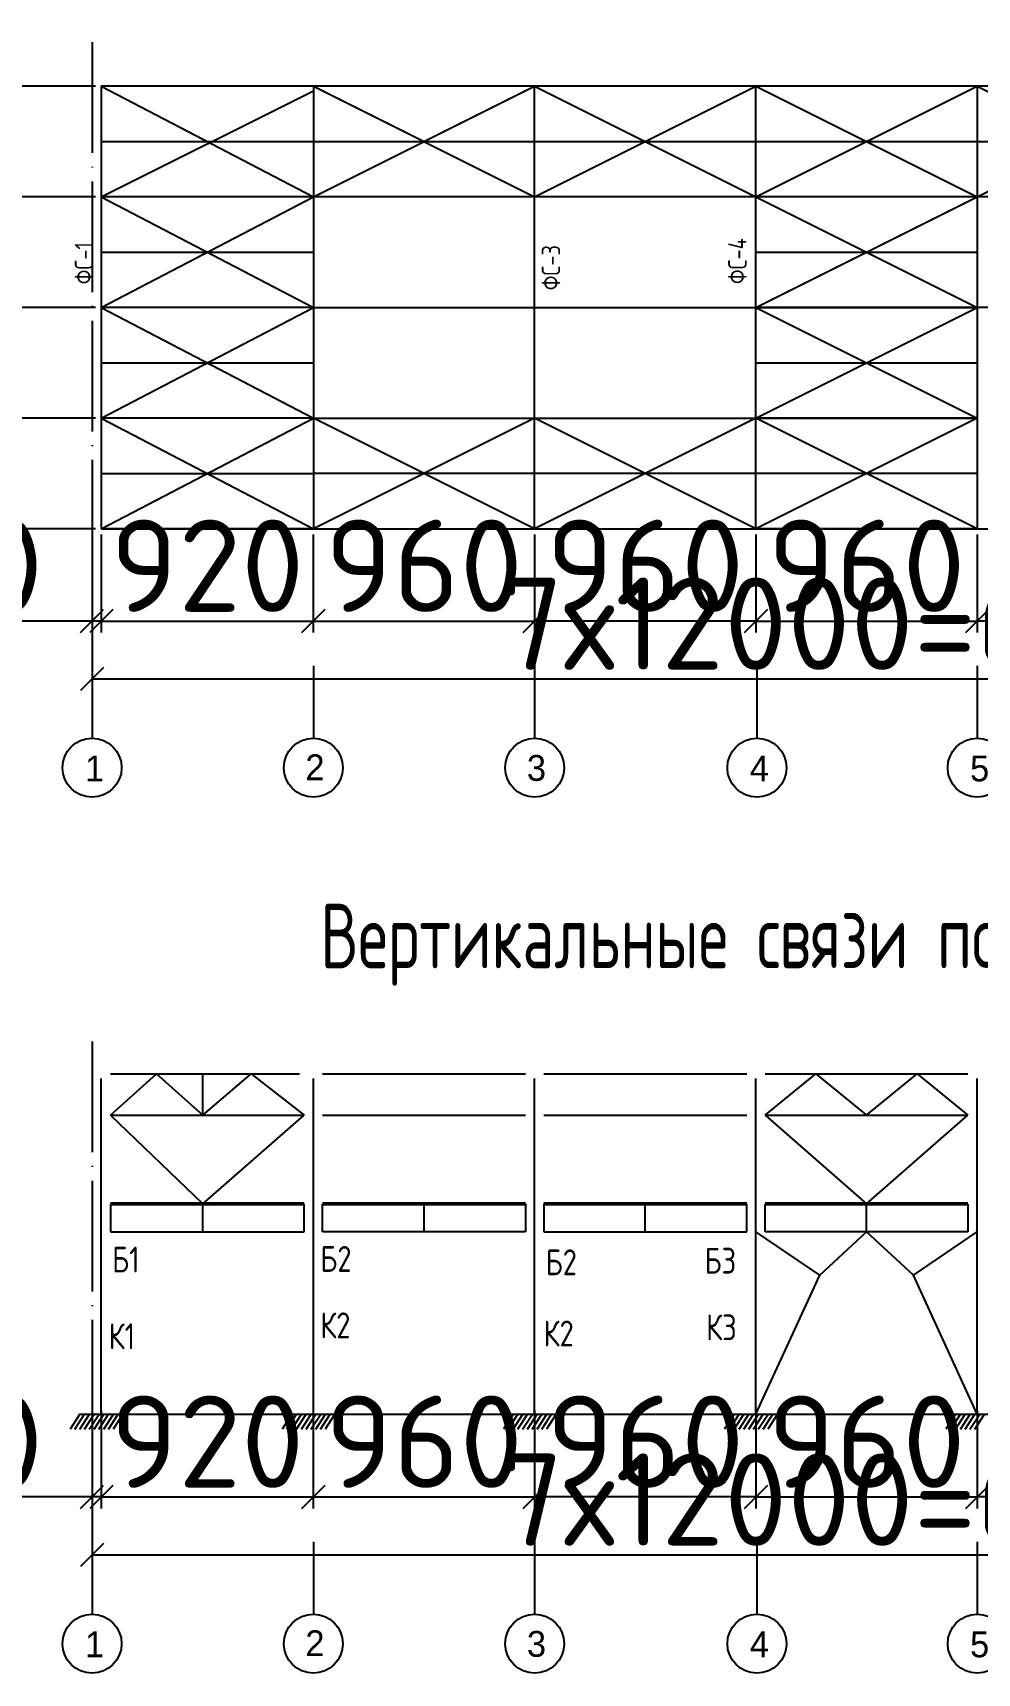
# Model space of a CAD drawing. Header units: millimetres. Extents: x -258606 to -95372, y 16759 to 83244.
# Drawn here: x -124723.6 to -124621.1, y 41979.2 to 42157.1 of the extents above; entities that cross this region are included whole.
import ezdxf

# ---------------------------------------------------------------- set-up
doc = ezdxf.new("R2010")
doc.units = ezdxf.units.MM
doc.header["$LTSCALE"] = 0.5
doc.linetypes.add('ACAD_ISO04W100', pattern=[30, 24, -3, 0, -3])
for name, color, linetype in [('Осевые', 7, 'ACAD_ISO04W100'), ('оси', 7, 'ACAD_ISO04W100'), ('текст', 7, 'Continuous'), ('тонкие', 7, 'Continuous')]:
    doc.layers.add(name, color=color, linetype=linetype)
doc.layers.add('ТОЛСТЫЕ', color=1, linetype='Continuous', lineweight=50)
doc.styles.add('style1', font='', dxfattribs={"oblique": 15, "height": 3.5})
doc.styles.add('ГОСТ', font='isocpeur.ttf', dxfattribs={"height": 10})
doc.styles.add('прямой 7', font='isocpeur.ttf', dxfattribs={"width": 0.7, "height": 7})
doc.styles.get('style1').set_extended_font_data('GOST type A')
doc.dimstyles.new('РАЗМЕРЫ_500', dxfattribs={"dimtxt": 10, "dimasz": 2.5, "dimexe": 1.25, "dimexo": 0.625, "dimgap": 1, "dimtad": 3, "dimdec": 1, "dimlfac": 40, "dimrnd": 1, "dimdsep": 46, "dimtxsty": 'ГОСТ', "dimblk1": 'OBLIQUE', "dimblk2": 'OBLIQUE', "dimsah": 1, "dimcen": 2.5, "dimclrt": 7, "dimadec": 0, "dimazin": 0, "dimtfac": 1, "dimtdec": 1, "dimtmove": 0, "dimatfit": 3, "dimfxl": 1, "dimtolj": 1, "dimarcsym": 0})

# ---------------------------------------------------------------- blocks, each defined once
blk = doc.blocks.new('_Oblique')
at = {"color": 0, "linetype": 'ByBlock', "lineweight": -2}
blk.add_line((-0.5, -0.5), (0.5, 0.5), dxfattribs=at)
blk = doc.blocks.new('*D924')
at = {"color": 0, "lineweight": -2, "transparency": 16777216}
for p, q in [((-124717.75, 42256.23), (-124734.69, 42256.23)), ((-124733.44, 42256.23), (-124733.44, 42208.23)), ((-124717.75, 42208.23), (-124734.69, 42208.23)), ((-124733.44, 42208.23), (-124733.44, 42129.73))]:
    blk.add_line(p, q, dxfattribs=at)
at = {"layer": 'Defpoints', "color": 0, "transparency": 16777216}
for p in [(-124717.13, 42256.23), (-124733.44, 42208.23), (-124717.13, 42208.23)]:
    blk.add_point(p, dxfattribs=at)
at = {"color": 0, "lineweight": -2, "transparency": 16777216, "xscale": 2.5, "yscale": 2.5, "zscale": 2.5}
for p, rotation in [((-124733.44, 42256.23), 90), ((-124733.44, 42208.23), 270)]:
    blk.add_blockref('_Oblique', p, dxfattribs=dict(at, rotation=rotation))
at = {"color": 7, "transparency": 16777216, "insert": (-124739.44, 42167.73), "char_height": 10, "attachment_point": 5, "rotation": 90, "style": 'ГОСТ'}
blk.add_mtext('\\A1;6000х4=1920', dxfattribs=at)
blk = doc.blocks.new('*D925')
at = {"color": 0, "lineweight": -2, "transparency": 16777216}
for p, q in [((-124716.13, 42102.69), (-124716.13, 42092.07)), ((-124693.13, 42102.69), (-124693.13, 42092.07)), ((-124716.13, 42093.32), (-124693.13, 42093.32))]:
    blk.add_line(p, q, dxfattribs=at)
at = {"layer": 'Defpoints', "color": 0, "transparency": 16777216}
for p in [(-124716.13, 42103.32), (-124693.13, 42103.32), (-124693.13, 42093.32)]:
    blk.add_point(p, dxfattribs=at)
at = {"color": 0, "lineweight": -2, "transparency": 16777216, "xscale": 2.5, "yscale": 2.5, "zscale": 2.5, "rotation": 180}
blk.add_blockref('_Oblique', (-124716.13, 42093.32), dxfattribs=at)
at = {"color": 0, "lineweight": -2, "transparency": 16777216, "xscale": 2.5, "yscale": 2.5, "zscale": 2.5}
blk.add_blockref('_Oblique', (-124693.13, 42093.32), dxfattribs=at)
at = {"color": 7, "transparency": 16777216, "insert": (-124704.63, 42099.32), "char_height": 10, "attachment_point": 5, "style": 'ГОСТ'}
blk.add_mtext('\\A1;920', dxfattribs=at)
blk = doc.blocks.new('*D926')
at = {"color": 0, "lineweight": -2, "transparency": 16777216}
for p, q in [((-124717.13, 42102.69), (-124717.13, 42092.07)), ((-124716.13, 42102.69), (-124716.13, 42092.07)), ((-124717.13, 42093.32), (-124737.13, 42093.32)), ((-124716.13, 42093.32), (-124717.13, 42093.32)), ((-124716.13, 42093.32), (-124713.63, 42093.32))]:
    blk.add_line(p, q, dxfattribs=at)
at = {"layer": 'Defpoints', "color": 0, "transparency": 16777216}
for p in [(-124717.13, 42103.32), (-124716.13, 42103.32), (-124717.13, 42093.32)]:
    blk.add_point(p, dxfattribs=at)
at = {"color": 0, "lineweight": -2, "transparency": 16777216, "xscale": 2.5, "yscale": 2.5, "zscale": 2.5}
blk.add_blockref('_Oblique', (-124717.13, 42093.32), dxfattribs=at)
at = {"color": 0, "lineweight": -2, "transparency": 16777216, "xscale": 2.5, "yscale": 2.5, "zscale": 2.5, "rotation": 180}
blk.add_blockref('_Oblique', (-124716.13, 42093.32), dxfattribs=at)
at = {"color": 7, "transparency": 16777216, "insert": (-124729.63, 42099.32), "char_height": 10, "attachment_point": 5, "style": 'ГОСТ'}
blk.add_mtext('\\A1;40', dxfattribs=at)
blk = doc.blocks.new('*D927')
at = {"color": 0, "lineweight": -2, "transparency": 16777216}
for p, q in [((-124693.13, 42102.69), (-124693.13, 42092.07)), ((-124669.13, 42102.69), (-124669.13, 42092.07)), ((-124693.13, 42093.32), (-124669.13, 42093.32))]:
    blk.add_line(p, q, dxfattribs=at)
at = {"layer": 'Defpoints', "color": 0, "transparency": 16777216}
for p in [(-124693.13, 42103.32), (-124669.13, 42103.32), (-124669.13, 42093.32)]:
    blk.add_point(p, dxfattribs=at)
at = {"color": 0, "lineweight": -2, "transparency": 16777216, "xscale": 2.5, "yscale": 2.5, "zscale": 2.5, "rotation": 180}
blk.add_blockref('_Oblique', (-124693.13, 42093.32), dxfattribs=at)
at = {"color": 0, "lineweight": -2, "transparency": 16777216, "xscale": 2.5, "yscale": 2.5, "zscale": 2.5}
blk.add_blockref('_Oblique', (-124669.13, 42093.32), dxfattribs=at)
at = {"color": 7, "transparency": 16777216, "insert": (-124681.13, 42099.32), "char_height": 10, "attachment_point": 5, "style": 'ГОСТ'}
blk.add_mtext('\\A1;960', dxfattribs=at)
blk = doc.blocks.new('*D928')
at = {"color": 0, "lineweight": -2, "transparency": 16777216}
for p, q in [((-124669.13, 42102.69), (-124669.13, 42092.07)), ((-124645.13, 42102.69), (-124645.13, 42092.07)), ((-124645.13, 42093.32), (-124669.13, 42093.32))]:
    blk.add_line(p, q, dxfattribs=at)
at = {"layer": 'Defpoints', "color": 0, "transparency": 16777216}
for p in [(-124669.13, 42103.32), (-124645.13, 42103.32), (-124669.13, 42093.32)]:
    blk.add_point(p, dxfattribs=at)
at = {"color": 0, "lineweight": -2, "transparency": 16777216, "xscale": 2.5, "yscale": 2.5, "zscale": 2.5, "rotation": 180}
blk.add_blockref('_Oblique', (-124669.13, 42093.32), dxfattribs=at)
at = {"color": 0, "lineweight": -2, "transparency": 16777216, "xscale": 2.5, "yscale": 2.5, "zscale": 2.5}
blk.add_blockref('_Oblique', (-124645.13, 42093.32), dxfattribs=at)
at = {"color": 7, "transparency": 16777216, "insert": (-124657.13, 42099.32), "char_height": 10, "attachment_point": 5, "style": 'ГОСТ'}
blk.add_mtext('\\A1;960', dxfattribs=at)
blk = doc.blocks.new('*D929')
at = {"color": 0, "lineweight": -2, "transparency": 16777216}
for p, q in [((-124621.12, 42102.69), (-124621.12, 42092.07)), ((-124597.12, 42102.69), (-124597.12, 42092.07)), ((-124597.12, 42093.32), (-124621.12, 42093.32))]:
    blk.add_line(p, q, dxfattribs=at)
at = {"layer": 'Defpoints', "color": 0, "transparency": 16777216}
for p in [(-124621.12, 42103.32), (-124597.12, 42103.32), (-124621.12, 42093.32)]:
    blk.add_point(p, dxfattribs=at)
at = {"color": 0, "lineweight": -2, "transparency": 16777216, "xscale": 2.5, "yscale": 2.5, "zscale": 2.5, "rotation": 180}
blk.add_blockref('_Oblique', (-124621.12, 42093.32), dxfattribs=at)
at = {"color": 0, "lineweight": -2, "transparency": 16777216, "xscale": 2.5, "yscale": 2.5, "zscale": 2.5}
blk.add_blockref('_Oblique', (-124597.12, 42093.32), dxfattribs=at)
at = {"color": 7, "transparency": 16777216, "insert": (-124609.12, 42099.32), "char_height": 10, "attachment_point": 5, "style": 'ГОСТ'}
blk.add_mtext('\\A1;960', dxfattribs=at)
blk = doc.blocks.new('*D930')
at = {"color": 0, "lineweight": -2, "transparency": 16777216}
for p, q in [((-124645.13, 42102.69), (-124645.13, 42092.07)), ((-124621.12, 42102.69), (-124621.12, 42092.07)), ((-124645.13, 42093.32), (-124621.12, 42093.32))]:
    blk.add_line(p, q, dxfattribs=at)
at = {"layer": 'Defpoints', "color": 0, "transparency": 16777216}
for p in [(-124645.13, 42103.32), (-124621.12, 42103.32), (-124621.12, 42093.32)]:
    blk.add_point(p, dxfattribs=at)
at = {"color": 0, "lineweight": -2, "transparency": 16777216, "xscale": 2.5, "yscale": 2.5, "zscale": 2.5, "rotation": 180}
blk.add_blockref('_Oblique', (-124645.13, 42093.32), dxfattribs=at)
at = {"color": 0, "lineweight": -2, "transparency": 16777216, "xscale": 2.5, "yscale": 2.5, "zscale": 2.5}
blk.add_blockref('_Oblique', (-124621.12, 42093.32), dxfattribs=at)
at = {"color": 7, "transparency": 16777216, "insert": (-124633.12, 42099.32), "char_height": 10, "attachment_point": 5, "style": 'ГОСТ'}
blk.add_mtext('\\A1;960', dxfattribs=at)
blk = doc.blocks.new('*D934')
at = {"color": 0, "lineweight": -2, "transparency": 16777216}
for p, q in [((-124717.13, 42103.61), (-124717.13, 42085.79)), ((-124549.13, 42103.61), (-124549.13, 42085.79)), ((-124717.13, 42087.04), (-124549.13, 42087.04))]:
    blk.add_line(p, q, dxfattribs=at)
at = {"layer": 'Defpoints', "color": 0, "transparency": 16777216}
for p in [(-124717.13, 42104.23), (-124549.13, 42104.23), (-124549.13, 42087.04)]:
    blk.add_point(p, dxfattribs=at)
at = {"color": 0, "lineweight": -2, "transparency": 16777216, "xscale": 2.5, "yscale": 2.5, "zscale": 2.5, "rotation": 180}
blk.add_blockref('_Oblique', (-124717.13, 42087.04), dxfattribs=at)
at = {"color": 0, "lineweight": -2, "transparency": 16777216, "xscale": 2.5, "yscale": 2.5, "zscale": 2.5}
blk.add_blockref('_Oblique', (-124549.13, 42087.04), dxfattribs=at)
at = {"color": 7, "transparency": 16777216, "insert": (-124633.13, 42093.04), "char_height": 10, "attachment_point": 5, "style": 'ГОСТ'}
blk.add_mtext('\\A1;7х12000=6720', dxfattribs=at)
blk = doc.blocks.new('*D935')
at = {"color": 0, "lineweight": -2, "transparency": 16777216}
for p, q in [((-124716.75, 42151.32), (-124728.38, 42151.32)), ((-124727.13, 42151.32), (-124727.13, 42139.32)), ((-124716.75, 42139.32), (-124728.38, 42139.32))]:
    blk.add_line(p, q, dxfattribs=at)
at = {"layer": 'Defpoints', "color": 0, "transparency": 16777216}
for p in [(-124716.13, 42151.32), (-124727.13, 42139.32), (-124716.13, 42139.32)]:
    blk.add_point(p, dxfattribs=at)
at = {"color": 0, "lineweight": -2, "transparency": 16777216, "xscale": 2.5, "yscale": 2.5, "zscale": 2.5}
for p, rotation in [((-124727.13, 42151.32), 90), ((-124727.13, 42139.32), 270)]:
    blk.add_blockref('_Oblique', p, dxfattribs=dict(at, rotation=rotation))
at = {"color": 7, "transparency": 16777216, "insert": (-124733.13, 42145.32), "char_height": 10, "attachment_point": 5, "rotation": 90, "style": 'ГОСТ'}
blk.add_mtext('\\A1;480', dxfattribs=at)
blk = doc.blocks.new('*D936')
at = {"color": 0, "lineweight": -2, "transparency": 16777216}
for p, q in [((-124716.75, 42139.32), (-124728.38, 42139.32)), ((-124727.13, 42127.32), (-124727.13, 42139.32)), ((-124716.75, 42127.32), (-124728.38, 42127.32))]:
    blk.add_line(p, q, dxfattribs=at)
at = {"layer": 'Defpoints', "color": 0, "transparency": 16777216}
for p in [(-124727.13, 42139.32), (-124716.13, 42139.32), (-124716.13, 42127.32)]:
    blk.add_point(p, dxfattribs=at)
at = {"color": 0, "lineweight": -2, "transparency": 16777216, "xscale": 2.5, "yscale": 2.5, "zscale": 2.5}
for p, rotation in [((-124727.13, 42139.32), 90), ((-124727.13, 42127.32), 270)]:
    blk.add_blockref('_Oblique', p, dxfattribs=dict(at, rotation=rotation))
at = {"color": 7, "transparency": 16777216, "insert": (-124733.13, 42133.32), "char_height": 10, "attachment_point": 5, "rotation": 90, "style": 'ГОСТ'}
blk.add_mtext('\\A1;480', dxfattribs=at)
blk = doc.blocks.new('*D937')
at = {"color": 0, "lineweight": -2, "transparency": 16777216}
for p, q in [((-124716.75, 42115.32), (-124728.38, 42115.32)), ((-124727.13, 42103.32), (-124727.13, 42115.32)), ((-124716.75, 42103.32), (-124728.38, 42103.32))]:
    blk.add_line(p, q, dxfattribs=at)
at = {"layer": 'Defpoints', "color": 0, "transparency": 16777216}
for p in [(-124727.13, 42115.32), (-124716.13, 42115.32), (-124716.13, 42103.32)]:
    blk.add_point(p, dxfattribs=at)
at = {"color": 0, "lineweight": -2, "transparency": 16777216, "xscale": 2.5, "yscale": 2.5, "zscale": 2.5}
for p, rotation in [((-124727.13, 42115.32), 90), ((-124727.13, 42103.32), 270)]:
    blk.add_blockref('_Oblique', p, dxfattribs=dict(at, rotation=rotation))
at = {"color": 7, "transparency": 16777216, "insert": (-124733.13, 42109.32), "char_height": 10, "attachment_point": 5, "rotation": 90, "style": 'ГОСТ'}
blk.add_mtext('\\A1;480', dxfattribs=at)
blk = doc.blocks.new('*D938')
at = {"color": 0, "lineweight": -2, "transparency": 16777216}
for p, q in [((-124716.75, 42127.32), (-124728.38, 42127.32)), ((-124727.13, 42127.32), (-124727.13, 42115.32)), ((-124716.75, 42115.32), (-124728.38, 42115.32))]:
    blk.add_line(p, q, dxfattribs=at)
at = {"layer": 'Defpoints', "color": 0, "transparency": 16777216}
for p in [(-124716.13, 42127.32), (-124727.13, 42115.32), (-124716.13, 42115.32)]:
    blk.add_point(p, dxfattribs=at)
at = {"color": 0, "lineweight": -2, "transparency": 16777216, "xscale": 2.5, "yscale": 2.5, "zscale": 2.5}
for p, rotation in [((-124727.13, 42127.32), 90), ((-124727.13, 42115.32), 270)]:
    blk.add_blockref('_Oblique', p, dxfattribs=dict(at, rotation=rotation))
at = {"color": 7, "transparency": 16777216, "insert": (-124733.13, 42121.32), "char_height": 10, "attachment_point": 5, "rotation": 90, "style": 'ГОСТ'}
blk.add_mtext('\\A1;480', dxfattribs=at)
blk = doc.blocks.new('*D939')
at = {"color": 0, "lineweight": -2, "transparency": 16777216}
for p, q in [((-124717.75, 42151.32), (-124734.69, 42151.32)), ((-124733.44, 42151.32), (-124733.44, 42103.32)), ((-124717.75, 42103.32), (-124734.69, 42103.32)), ((-124733.44, 42103.32), (-124733.44, 42024.82))]:
    blk.add_line(p, q, dxfattribs=at)
at = {"layer": 'Defpoints', "color": 0, "transparency": 16777216}
for p in [(-124717.13, 42151.32), (-124733.44, 42103.32), (-124717.13, 42103.32)]:
    blk.add_point(p, dxfattribs=at)
at = {"color": 0, "lineweight": -2, "transparency": 16777216, "xscale": 2.5, "yscale": 2.5, "zscale": 2.5}
for p, rotation in [((-124733.44, 42151.32), 90), ((-124733.44, 42103.32), 270)]:
    blk.add_blockref('_Oblique', p, dxfattribs=dict(at, rotation=rotation))
at = {"color": 7, "transparency": 16777216, "insert": (-124739.44, 42062.82), "char_height": 10, "attachment_point": 5, "rotation": 90, "style": 'ГОСТ'}
blk.add_mtext('\\A1;6000х4=1920', dxfattribs=at)
blk = doc.blocks.new('*D940')
at = {"color": 0, "lineweight": -2, "transparency": 16777216}
for p, q in [((-124716.13, 42007.7), (-124716.13, 41997.08)), ((-124693.13, 42007.7), (-124693.13, 41997.08)), ((-124716.13, 41998.33), (-124693.13, 41998.33))]:
    blk.add_line(p, q, dxfattribs=at)
at = {"layer": 'Defpoints', "color": 0, "transparency": 16777216}
for p in [(-124716.13, 42008.33), (-124693.13, 42008.33), (-124693.13, 41998.33)]:
    blk.add_point(p, dxfattribs=at)
at = {"color": 0, "lineweight": -2, "transparency": 16777216, "xscale": 2.5, "yscale": 2.5, "zscale": 2.5, "rotation": 180}
blk.add_blockref('_Oblique', (-124716.13, 41998.33), dxfattribs=at)
at = {"color": 0, "lineweight": -2, "transparency": 16777216, "xscale": 2.5, "yscale": 2.5, "zscale": 2.5}
blk.add_blockref('_Oblique', (-124693.13, 41998.33), dxfattribs=at)
at = {"color": 7, "transparency": 16777216, "insert": (-124704.63, 42004.33), "char_height": 10, "attachment_point": 5, "style": 'ГОСТ'}
blk.add_mtext('\\A1;920', dxfattribs=at)
blk = doc.blocks.new('*D941')
at = {"color": 0, "lineweight": -2, "transparency": 16777216}
for p, q in [((-124717.13, 42007.7), (-124717.13, 41997.08)), ((-124716.13, 42007.7), (-124716.13, 41997.08)), ((-124717.13, 41998.33), (-124737.13, 41998.33)), ((-124716.13, 41998.33), (-124717.13, 41998.33)), ((-124716.13, 41998.33), (-124713.63, 41998.33))]:
    blk.add_line(p, q, dxfattribs=at)
at = {"layer": 'Defpoints', "color": 0, "transparency": 16777216}
for p in [(-124717.13, 42008.33), (-124716.13, 42008.33), (-124717.13, 41998.33)]:
    blk.add_point(p, dxfattribs=at)
at = {"color": 0, "lineweight": -2, "transparency": 16777216, "xscale": 2.5, "yscale": 2.5, "zscale": 2.5}
blk.add_blockref('_Oblique', (-124717.13, 41998.33), dxfattribs=at)
at = {"color": 0, "lineweight": -2, "transparency": 16777216, "xscale": 2.5, "yscale": 2.5, "zscale": 2.5, "rotation": 180}
blk.add_blockref('_Oblique', (-124716.13, 41998.33), dxfattribs=at)
at = {"color": 7, "transparency": 16777216, "insert": (-124729.63, 42004.33), "char_height": 10, "attachment_point": 5, "style": 'ГОСТ'}
blk.add_mtext('\\A1;40', dxfattribs=at)
blk = doc.blocks.new('*D942')
at = {"color": 0, "lineweight": -2, "transparency": 16777216}
for p, q in [((-124693.13, 42007.7), (-124693.13, 41997.08)), ((-124669.13, 42007.7), (-124669.13, 41997.08)), ((-124693.13, 41998.33), (-124669.13, 41998.33))]:
    blk.add_line(p, q, dxfattribs=at)
at = {"layer": 'Defpoints', "color": 0, "transparency": 16777216}
for p in [(-124693.13, 42008.33), (-124669.13, 42008.33), (-124669.13, 41998.33)]:
    blk.add_point(p, dxfattribs=at)
at = {"color": 0, "lineweight": -2, "transparency": 16777216, "xscale": 2.5, "yscale": 2.5, "zscale": 2.5, "rotation": 180}
blk.add_blockref('_Oblique', (-124693.13, 41998.33), dxfattribs=at)
at = {"color": 0, "lineweight": -2, "transparency": 16777216, "xscale": 2.5, "yscale": 2.5, "zscale": 2.5}
blk.add_blockref('_Oblique', (-124669.13, 41998.33), dxfattribs=at)
at = {"color": 7, "transparency": 16777216, "insert": (-124681.13, 42004.33), "char_height": 10, "attachment_point": 5, "style": 'ГОСТ'}
blk.add_mtext('\\A1;960', dxfattribs=at)
blk = doc.blocks.new('*D943')
at = {"color": 0, "lineweight": -2, "transparency": 16777216}
for p, q in [((-124669.13, 42007.7), (-124669.13, 41997.08)), ((-124645.12, 42007.7), (-124645.12, 41997.08)), ((-124645.12, 41998.33), (-124669.13, 41998.33))]:
    blk.add_line(p, q, dxfattribs=at)
at = {"layer": 'Defpoints', "color": 0, "transparency": 16777216}
for p in [(-124669.13, 42008.33), (-124645.12, 42008.33), (-124669.13, 41998.33)]:
    blk.add_point(p, dxfattribs=at)
at = {"color": 0, "lineweight": -2, "transparency": 16777216, "xscale": 2.5, "yscale": 2.5, "zscale": 2.5, "rotation": 180}
blk.add_blockref('_Oblique', (-124669.13, 41998.33), dxfattribs=at)
at = {"color": 0, "lineweight": -2, "transparency": 16777216, "xscale": 2.5, "yscale": 2.5, "zscale": 2.5}
blk.add_blockref('_Oblique', (-124645.12, 41998.33), dxfattribs=at)
at = {"color": 7, "transparency": 16777216, "insert": (-124657.12, 42004.33), "char_height": 10, "attachment_point": 5, "style": 'ГОСТ'}
blk.add_mtext('\\A1;960', dxfattribs=at)
blk = doc.blocks.new('*D907')
at = {"color": 0, "lineweight": -2, "transparency": 16777216}
for p, q in [((-124621.12, 42007.7), (-124621.12, 41997.08)), ((-124597.12, 42007.7), (-124597.12, 41997.08)), ((-124597.12, 41998.33), (-124621.12, 41998.33))]:
    blk.add_line(p, q, dxfattribs=at)
at = {"layer": 'Defpoints', "color": 0, "transparency": 16777216}
for p in [(-124621.12, 42008.33), (-124597.12, 42008.33), (-124621.12, 41998.33)]:
    blk.add_point(p, dxfattribs=at)
at = {"color": 0, "lineweight": -2, "transparency": 16777216, "xscale": 2.5, "yscale": 2.5, "zscale": 2.5, "rotation": 180}
blk.add_blockref('_Oblique', (-124621.12, 41998.33), dxfattribs=at)
at = {"color": 0, "lineweight": -2, "transparency": 16777216, "xscale": 2.5, "yscale": 2.5, "zscale": 2.5}
blk.add_blockref('_Oblique', (-124597.12, 41998.33), dxfattribs=at)
at = {"color": 7, "transparency": 16777216, "insert": (-124609.12, 42004.33), "char_height": 10, "attachment_point": 5, "style": 'ГОСТ'}
blk.add_mtext('\\A1;960', dxfattribs=at)
blk = doc.blocks.new('*D908')
at = {"color": 0, "lineweight": -2, "transparency": 16777216}
for p, q in [((-124645.12, 42007.7), (-124645.12, 41997.08)), ((-124621.12, 42007.7), (-124621.12, 41997.08)), ((-124645.12, 41998.33), (-124621.12, 41998.33))]:
    blk.add_line(p, q, dxfattribs=at)
at = {"layer": 'Defpoints', "color": 0, "transparency": 16777216}
for p in [(-124645.12, 42008.33), (-124621.12, 42008.33), (-124621.12, 41998.33)]:
    blk.add_point(p, dxfattribs=at)
at = {"color": 0, "lineweight": -2, "transparency": 16777216, "xscale": 2.5, "yscale": 2.5, "zscale": 2.5, "rotation": 180}
blk.add_blockref('_Oblique', (-124645.12, 41998.33), dxfattribs=at)
at = {"color": 0, "lineweight": -2, "transparency": 16777216, "xscale": 2.5, "yscale": 2.5, "zscale": 2.5}
blk.add_blockref('_Oblique', (-124621.12, 41998.33), dxfattribs=at)
at = {"color": 7, "transparency": 16777216, "insert": (-124633.12, 42004.33), "char_height": 10, "attachment_point": 5, "style": 'ГОСТ'}
blk.add_mtext('\\A1;960', dxfattribs=at)
blk = doc.blocks.new('*D912')
at = {"color": 0, "lineweight": -2, "transparency": 16777216}
for p, q in [((-124717.13, 42008.62), (-124717.13, 41990.8)), ((-124549.13, 42008.62), (-124549.13, 41990.8)), ((-124717.13, 41992.05), (-124549.13, 41992.05))]:
    blk.add_line(p, q, dxfattribs=at)
at = {"layer": 'Defpoints', "color": 0, "transparency": 16777216}
for p in [(-124717.13, 42009.24), (-124549.13, 42009.24), (-124549.13, 41992.05)]:
    blk.add_point(p, dxfattribs=at)
at = {"color": 0, "lineweight": -2, "transparency": 16777216, "xscale": 2.5, "yscale": 2.5, "zscale": 2.5, "rotation": 180}
blk.add_blockref('_Oblique', (-124717.13, 41992.05), dxfattribs=at)
at = {"color": 0, "lineweight": -2, "transparency": 16777216, "xscale": 2.5, "yscale": 2.5, "zscale": 2.5}
blk.add_blockref('_Oblique', (-124549.13, 41992.05), dxfattribs=at)
at = {"color": 7, "transparency": 16777216, "insert": (-124633.13, 41998.05), "char_height": 10, "attachment_point": 5, "style": 'ГОСТ'}
blk.add_mtext('\\A1;7х12000=6720', dxfattribs=at)

msp = doc.modelspace()

# ---------------------------------------------------------------- linework, layer by layer
for p, q in [((-124715.125, 42039.72671), (-124710.125, 42044.22671)), ((-124710.125, 42044.22671), (-124705.125, 42039.72671)), ((-124705.125, 42039.72671), (-124699.875, 42044.22671)), ((-124705.125, 42039.72671), (-124705.125, 42044.22671)), ((-124699.875, 42044.22671), (-124694.125, 42039.72671)), ((-124644.125, 42044.22671), (-124633.125, 42044.22671)), ((-124644.125, 42039.72671), (-124638.625, 42044.22671)), ((-124638.625, 42044.22671), (-124633.125, 42039.72671)), ((-124633.125, 42044.22671), (-124622.125, 42044.22671)), ((-124633.125, 42039.72671), (-124627.625, 42044.22671)), ((-124627.625, 42044.22671), (-124622.125, 42039.72671)), ((-124715.125, 42039.72671), (-124705.125, 42030.12671)), ((-124705.125, 42030.12671), (-124694.125, 42039.72671)), ((-124644.125, 42039.72671), (-124633.125, 42030.12671)), ((-124633.125, 42030.12671), (-124622.125, 42039.72671)), ((-124638.19997, 42022.39855), (-124645.125, 42027.08671)), ((-124638.19997, 42022.39855), (-124633.125, 42027.08671)), ((-124628.05002, 42022.39855), (-124633.125, 42027.08671)), ((-124628.05002, 42022.39855), (-124621.125, 42027.08671)), ((-124645.125, 42007.32671), (-124638.19997, 42022.39855)), ((-124621.125, 42007.32671), (-124628.05002, 42022.39855)), ((-124718.46227, 42007.32671), (-124719.51599, 42005.69552)), ((-124718.99434, 42005.69552), (-124717.94062, 42007.32671)), ((-124718.47269, 42005.69552), (-124717.41896, 42007.32671)), ((-124717.95104, 42005.69552), (-124716.89731, 42007.32671)), ((-124717.42938, 42005.69552), (-124716.37566, 42007.32671)), ((-124717.125, 42007.32671), (-124549.125, 42007.32671)), ((-124716.90773, 42005.69552), (-124715.85401, 42007.32671)), ((-124716.38608, 42005.69552), (-124715.33235, 42007.32671)), ((-124715.86442, 42005.69552), (-124714.8107, 42007.32671)), ((-124715.34277, 42005.69552), (-124714.28905, 42007.32671)), ((-124713.78773, 42007.32671), (-124714.84146, 42005.69552)), ((-124695.46227, 42007.32671), (-124696.51599, 42005.69552)), ((-124695.99434, 42005.69552), (-124694.94062, 42007.32671)), ((-124695.47269, 42005.69552), (-124694.41896, 42007.32671)), ((-124694.95104, 42005.69552), (-124693.89731, 42007.32671)), ((-124694.42938, 42005.69552), (-124693.37566, 42007.32671)), ((-124693.90773, 42005.69552), (-124692.85401, 42007.32671)), ((-124693.38608, 42005.69552), (-124692.33235, 42007.32671)), ((-124692.86442, 42005.69552), (-124691.8107, 42007.32671)), ((-124692.34277, 42005.69552), (-124691.28905, 42007.32671)), ((-124690.78773, 42007.32671), (-124691.84146, 42005.69552)), ((-124671.46227, 42007.32671), (-124672.51599, 42005.69552)), ((-124671.99434, 42005.69552), (-124670.94062, 42007.32671)), ((-124671.47269, 42005.69552), (-124670.41896, 42007.32671)), ((-124670.95104, 42005.69552), (-124669.89731, 42007.32671)), ((-124670.42938, 42005.69552), (-124669.37566, 42007.32671)), ((-124669.90773, 42005.69552), (-124668.85401, 42007.32671)), ((-124669.38608, 42005.69552), (-124668.33235, 42007.32671)), ((-124668.86442, 42005.69552), (-124667.8107, 42007.32671)), ((-124668.34277, 42005.69552), (-124667.28905, 42007.32671)), ((-124666.78773, 42007.32671), (-124667.84146, 42005.69552)), ((-124647.46227, 42007.32671), (-124648.51599, 42005.69552)), ((-124647.99434, 42005.69552), (-124646.94062, 42007.32671)), ((-124647.47269, 42005.69552), (-124646.41896, 42007.32671)), ((-124646.95104, 42005.69552), (-124645.89731, 42007.32671)), ((-124646.42938, 42005.69552), (-124645.37566, 42007.32671)), ((-124645.90773, 42005.69552), (-124644.85401, 42007.32671)), ((-124645.38608, 42005.69552), (-124644.33235, 42007.32671)), ((-124644.86442, 42005.69552), (-124643.8107, 42007.32671)), ((-124644.34277, 42005.69552), (-124643.28905, 42007.32671)), ((-124642.78773, 42007.32671), (-124643.84146, 42005.69552)), ((-124623.46227, 42007.32671), (-124624.51599, 42005.69552)), ((-124623.99434, 42005.69552), (-124622.94061, 42007.32671)), ((-124623.47268, 42005.69552), (-124622.41896, 42007.32671)), ((-124622.95103, 42005.69552), (-124621.89731, 42007.32671)), ((-124622.42938, 42005.69552), (-124621.37566, 42007.32671)), ((-124621.90773, 42005.69552), (-124620.854, 42007.32671)), ((-124621.38607, 42005.69552), (-124620.33235, 42007.32671))]:
    msp.add_line(p, q)
at = {"layer": 'Осевые'}
for p, q in [((-124717.125, 42156.09542), (-124717.125, 42093.31701)), ((-124717.125, 42047.72494), (-124717.125, 41998.32671))]:
    msp.add_line(p, q, dxfattribs=at)
at = {"layer": 'оси', "ltscale": 20}
for p, q in [((-124693.125, 42088.45121), (-124693.125, 42080.61233)), ((-124669.125, 42088.45121), (-124669.125, 42080.61233)), ((-124645.01866, 42088.45121), (-124645.01866, 42080.61233)), ((-124621.125, 42088.45121), (-124621.125, 42080.61233)), ((-124717.125, 42087.03955), (-124717.125, 42080.61233)), ((-124693.125, 41993.46091), (-124693.125, 41985.62202)), ((-124669.125, 41993.46091), (-124669.125, 41985.62202)), ((-124645.01866, 41993.46091), (-124645.01866, 41985.62202)), ((-124621.125, 41993.46091), (-124621.125, 41985.62202)), ((-124717.125, 41992.04924), (-124717.125, 41985.62202))]:
    msp.add_line(p, q, dxfattribs=at)
at = {"layer": 'текст', "ltscale": 20}
for centre in [(-124717.125, 42077.41233), (-124693.125, 42077.41233), (-124669.125, 42077.41233), (-124645.01866, 42077.41233), (-124621.125, 42077.41233), (-124717.125, 41982.42202), (-124693.125, 41982.42202), (-124669.125, 41982.42202), (-124645.01866, 41982.42202), (-124621.125, 41982.42202)]:
    msp.add_circle(centre, 3.2, dxfattribs=at)
at = {"layer": 'ТОЛСТЫЕ'}
for p, q in [((-124715.125, 42030.12671), (-124694.125, 42030.12671)), ((-124670.11858, 42030.12671), (-124692.125, 42030.12671)), ((-124668.13142, 42030.12671), (-124646.125, 42030.12671)), ((-124622.125, 42030.12671), (-124644.125, 42030.12671))]:
    msp.add_line(p, q, dxfattribs=at)
at = {"layer": 'тонкие'}
for p, q in [((-124716.125, 42151.31701), (-124716.125, 42103.31701)), ((-124550.125, 42151.31701), (-124716.125, 42151.31701)), ((-124716.125, 42151.31701), (-124693.125, 42139.31701)), ((-124716.125, 42139.31701), (-124693.125, 42150.81701)), ((-124693.125, 42151.31701), (-124693.125, 42139.31701)), ((-124693.12233, 42151.31721), (-124669.125, 42139.31721)), ((-124693.12233, 42139.31721), (-124669.125, 42151.31701)), ((-124669.12726, 42151.3176), (-124645.12992, 42139.3176)), ((-124669.12726, 42139.3176), (-124645.12992, 42151.3174)), ((-124669.125, 42103.31701), (-124669.125, 42151.31701)), ((-124669.125, 42103.31701), (-124669.125, 42151.31701)), ((-124645.13218, 42151.31798), (-124621.13485, 42139.31798)), ((-124645.13218, 42139.31798), (-124621.13485, 42151.31779)), ((-124645.125, 42139.31701), (-124645.125, 42151.31701)), ((-124621.12726, 42151.3174), (-124597.12992, 42139.3174)), ((-124621.12726, 42139.3174), (-124597.12992, 42151.31721)), ((-124621.125, 42151.31701), (-124621.125, 42139.31701)), ((-124716.125, 42145.31701), (-124693.125, 42145.31701)), ((-124693.12233, 42145.31721), (-124669.125, 42145.31721)), ((-124669.12726, 42145.3176), (-124645.12992, 42145.3176)), ((-124645.13218, 42145.31798), (-124621.13485, 42145.31798)), ((-124621.12726, 42145.3174), (-124597.12992, 42145.3174)), ((-124705.125, 42139.31701), (-124716.125, 42139.31701)), ((-124716.125, 42139.31701), (-124693.125, 42127.31701)), ((-124716.125, 42127.31701), (-124693.125, 42139.31701)), ((-124693.125, 42139.31701), (-124705.125, 42139.31701)), ((-124693.125, 42139.31701), (-124693.125, 42127.31701)), ((-124682.12233, 42139.31721), (-124693.12233, 42139.31721)), ((-124669.125, 42139.31721), (-124682.12233, 42139.31721)), ((-124658.12726, 42139.3176), (-124669.12726, 42139.3176)), ((-124645.12992, 42139.3176), (-124658.12726, 42139.3176)), ((-124634.13218, 42139.31798), (-124645.13218, 42139.31798)), ((-124645.12594, 42139.31605), (-124621.12861, 42127.31605)), ((-124645.12594, 42127.31605), (-124621.12861, 42139.31585)), ((-124645.125, 42127.31701), (-124645.125, 42139.31701)), ((-124621.13485, 42139.31798), (-124634.13218, 42139.31798)), ((-124610.12726, 42139.3174), (-124621.12726, 42139.3174)), ((-124621.125, 42139.31701), (-124621.125, 42127.31701)), ((-124716.125, 42133.31701), (-124693.125, 42133.31701)), ((-124645.12594, 42133.31605), (-124621.12861, 42133.31605)), ((-124705.125, 42127.31701), (-124716.125, 42127.31701)), ((-124716.125, 42127.31701), (-124693.125, 42115.31701)), ((-124716.125, 42115.31701), (-124693.125, 42127.31701)), ((-124693.125, 42127.31701), (-124705.125, 42127.31701)), ((-124693.125, 42127.31701), (-124693.125, 42115.31701)), ((-124693.125, 42127.31701), (-124645.125, 42127.31701)), ((-124693.125, 42127.31701), (-124621.125, 42127.31701)), ((-124634.12594, 42127.31605), (-124645.12594, 42127.31605)), ((-124645.125, 42115.31701), (-124645.125, 42127.31701)), ((-124645.12479, 42127.31759), (-124621.12746, 42115.31759)), ((-124645.12479, 42115.31759), (-124621.12746, 42127.3174)), ((-124621.12861, 42127.31605), (-124634.12594, 42127.31605)), ((-124621.125, 42127.31701), (-124621.125, 42115.31701)), ((-124573.125, 42127.31701), (-124621.125, 42127.31701)), ((-124716.125, 42121.31701), (-124693.125, 42121.31701)), ((-124645.12479, 42121.31759), (-124621.12746, 42121.31759)), ((-124705.125, 42115.31701), (-124716.125, 42115.31701)), ((-124716.125, 42115.31701), (-124693.125, 42103.31701)), ((-124716.125, 42103.31701), (-124693.125, 42115.31701)), ((-124693.125, 42115.31701), (-124705.125, 42115.31701)), ((-124693.125, 42115.31701), (-124693.125, 42103.31701)), ((-124669.125, 42115.31701), (-124693.125, 42103.31701)), ((-124669.125, 42103.31701), (-124693.125, 42115.31701)), ((-124693.125, 42115.31701), (-124681.125, 42115.31701)), ((-124681.125, 42115.31701), (-124669.125, 42115.31701)), ((-124645.12443, 42115.31779), (-124669.12443, 42103.31779)), ((-124645.12443, 42103.31778), (-124669.12443, 42115.31779)), ((-124669.12443, 42115.31779), (-124657.12443, 42115.31779)), ((-124657.12443, 42115.31779), (-124645.12443, 42115.31779)), ((-124645.125, 42103.31701), (-124645.125, 42115.31701)), ((-124634.12479, 42115.31759), (-124645.12479, 42115.31759)), ((-124621.12385, 42115.31856), (-124645.12386, 42103.31856)), ((-124621.12385, 42103.31855), (-124645.12385, 42115.31856)), ((-124645.12385, 42115.31856), (-124633.12385, 42115.31856)), ((-124621.12746, 42115.31759), (-124634.12479, 42115.31759)), ((-124633.12385, 42115.31856), (-124621.12385, 42115.31856)), ((-124621.125, 42115.31701), (-124621.125, 42103.31701)), ((-124716.125, 42109.31701), (-124693.125, 42109.31701)), ((-124669.125, 42109.31701), (-124693.125, 42109.31701)), ((-124645.12443, 42109.31778), (-124669.12443, 42109.31779)), ((-124621.12385, 42109.31855), (-124645.12385, 42109.31856)), ((-124716.125, 42103.31701), (-124550.125, 42103.31701)), ((-124705.125, 42103.31701), (-124716.125, 42103.31701)), ((-124693.125, 42103.31701), (-124705.125, 42103.31701)), ((-124621.125, 42103.31701), (-124645.125, 42103.31701)), ((-124716.125, 42007.32671), (-124716.125, 42043.72671)), ((-124715.125, 42044.22671), (-124694.625, 42044.22671)), ((-124693.125, 42007.32671), (-124693.125, 42043.72671)), ((-124692.125, 42044.22671), (-124670.125, 42044.22671)), ((-124669.125, 42007.32671), (-124669.125, 42043.72671)), ((-124668.125, 42044.22671), (-124646.125, 42044.22671)), ((-124645.125, 42007.32671), (-124645.125, 42043.72671)), ((-124644.125, 42044.22671), (-124622.125, 42044.22671)), ((-124621.125, 42007.32671), (-124621.125, 42043.72671)), ((-124715.125, 42039.72671), (-124694.125, 42039.72671)), ((-124692.125, 42039.72671), (-124670.125, 42039.72671)), ((-124668.125, 42039.72671), (-124646.125, 42039.72671)), ((-124644.125, 42039.72671), (-124622.125, 42039.72671)), ((-124715.125, 42030.08671), (-124694.125, 42030.08671)), ((-124715.125, 42030.08671), (-124715.125, 42027.08671)), ((-124705.125, 42027.08671), (-124705.125, 42030.08671)), ((-124694.125, 42027.08671), (-124694.125, 42030.08671)), ((-124670.11858, 42030.08671), (-124692.125, 42030.08671)), ((-124692.125, 42027.08671), (-124692.125, 42030.08671)), ((-124681.125, 42027.08671), (-124681.125, 42030.08671)), ((-124670.11858, 42030.12671), (-124670.11858, 42027.08671)), ((-124668.13142, 42030.12671), (-124668.13142, 42027.08671)), ((-124668.13142, 42030.08671), (-124646.125, 42030.08671)), ((-124657.125, 42027.08671), (-124657.125, 42030.08671)), ((-124646.125, 42027.08671), (-124646.125, 42030.08671)), ((-124622.125, 42030.08671), (-124644.125, 42030.08671)), ((-124644.125, 42027.08671), (-124644.125, 42030.08671)), ((-124633.125, 42027.08671), (-124633.125, 42030.08671)), ((-124622.125, 42030.08671), (-124622.125, 42027.08671)), ((-124715.125, 42027.08671), (-124694.125, 42027.08671)), ((-124670.11858, 42027.08671), (-124692.125, 42027.08671)), ((-124668.13142, 42027.08671), (-124646.125, 42027.08671)), ((-124622.125, 42027.08671), (-124644.125, 42027.08671)), ((-124718.46227, 42007.32671), (-124713.78773, 42007.32671)), ((-124695.46227, 42007.32671), (-124690.78773, 42007.32671)), ((-124671.46227, 42007.32671), (-124666.78773, 42007.32671)), ((-124647.46227, 42007.32671), (-124642.78773, 42007.32671)), ((-124623.46227, 42007.32671), (-124618.78773, 42007.32671))]:
    msp.add_line(p, q, dxfattribs=at)

# ---------------------------------------------------------------- texts
at = {"insert": (-124692.3614, 42062.66857), "char_height": 7, "attachment_point": 1, "style": 'прямой 7'}
msp.add_mtext_dynamic_manual_height_columns('Вертикальные связи по шатру и колоннам', width=201.2078571, gutter_width=35, heights=[0], dxfattribs=at)
at = {"layer": 'текст', "linetype": 'Continuous', "ltscale": 20, "style": 'style1'}
for s, p in [('ФС-1', (-124717.00293, 42129.84273)), ('ФС-3', (-124666.35324, 42129.19614)), ('ФС-4', (-124646.13294, 42129.86612))]:
    msp.add_text(s, height=2, rotation=90, dxfattribs=at).set_placement(p)
at = {"layer": 'текст', "linetype": 'Continuous', "ltscale": 20}
for s, p in [('1', (-124717.90071, 42075.94027)), ('2', (-124693.99517, 42076.06145)), ('3', (-124669.96822, 42075.99034)), ('4', (-124645.79437, 42075.94027)), ('5', (-124621.9007, 42075.94027)), ('1', (-124717.90071, 41980.94996)), ('2', (-124693.99517, 41981.07115)), ('3', (-124669.96822, 41981.00003)), ('4', (-124645.79437, 41980.94996)), ('5', (-124621.9007, 41980.94996))]:
    msp.add_text(s, height=2.8, dxfattribs=at).set_placement(p)
at = {"layer": 'текст', "linetype": 'Continuous', "ltscale": 20, "style": 'style1'}
for s, p in [('Б1', (-124714.95674, 42022.68041)), ('Б2', (-124692.37316, 42022.74634)), ('Б3', (-124650.69483, 42022.55358)), ('Б2', (-124667.92899, 42022.38409)), ('К2', (-124692.37198, 42015.54583)), ('К3', (-124650.51951, 42015.32945)), ('К1', (-124715.32498, 42014.36254)), ('К2', (-124668.15066, 42014.66442))]:
    msp.add_text(s, height=2.8, dxfattribs=at).set_placement(p)

# ---------------------------------------------------------------- dimensions: what is measured, and where the dimension line sits
for base, p1, p2, picture, middle in [((-124733.43971, 42208.23262), (-124717.125, 42256.23263), (-124717.125, 42208.23262), '*D924', (-124739.43971, 42167.73262)), ((-124733.43971, 42103.31701), (-124717.125, 42151.31701), (-124717.125, 42103.31701), '*D939', (-124739.43971, 42062.81701))]:
    dim = msp.add_linear_dim(base=base, p1=p1, p2=p2, angle=90, text='6000х4=<>', dimstyle='РАЗМЕРЫ_500')
    dim.commit()
    dim.dimension.update_dxf_attribs({"geometry": picture, "text_midpoint": middle})
for base, p1, p2, angle, picture, middle in [((-124727.125, 42139.31701), (-124716.125, 42151.31701), (-124716.125, 42139.31701), 90, '*D935', (-124727.125, 42145.31701)), ((-124727.125, 42139.31701), (-124716.125, 42127.31701), (-124716.125, 42139.31701), 270, '*D936', (-124727.125, 42133.31701)), ((-124727.125, 42115.31701), (-124716.125, 42127.31701), (-124716.125, 42115.31701), 90, '*D938', (-124727.125, 42121.31701)), ((-124727.125, 42115.31701), (-124716.125, 42103.31701), (-124716.125, 42115.31701), 270, '*D937', (-124727.125, 42109.31701))]:
    dim = msp.add_linear_dim(base=base, p1=p1, p2=p2, angle=angle, dimstyle='РАЗМЕРЫ_500')
    dim.commit()
    dim.dimension.update_dxf_attribs({"geometry": picture, "text_midpoint": middle, "dimtype": 160})
for base, p1, p2, picture, middle in [((-124717.125, 42093.31701), (-124716.125, 42103.31701), (-124717.125, 42103.31701), '*D926', (-124729.625, 42099.31701)), ((-124669.125, 42093.31701), (-124693.125, 42103.31701), (-124669.125, 42103.31701), '*D927', (-124681.125, 42099.31701)), ((-124621.125, 42093.31701), (-124645.125, 42103.31701), (-124621.125, 42103.31701), '*D930', (-124633.125, 42099.31701)), ((-124717.125, 41998.32671), (-124716.125, 42008.32671), (-124717.125, 42008.32671), '*D941', (-124729.625, 42004.32671)), ((-124669.125, 41998.32671), (-124693.125, 42008.32671), (-124669.125, 42008.32671), '*D942', (-124681.125, 42004.32671)), ((-124621.125, 41998.32671), (-124645.125, 42008.32671), (-124621.125, 42008.32671), '*D908', (-124633.125, 42004.32671))]:
    dim = msp.add_linear_dim(base=base, p1=p1, p2=p2, dimstyle='РАЗМЕРЫ_500')
    dim.commit()
    dim.dimension.update_dxf_attribs({"geometry": picture, "text_midpoint": middle})
for base, p1, p2, picture, middle in [((-124693.125, 42093.31701), (-124716.125, 42103.31701), (-124693.125, 42103.31701), '*D925', (-124704.625, 42093.31701)), ((-124693.125, 41998.32671), (-124716.125, 42008.32671), (-124693.125, 42008.32671), '*D940', (-124704.625, 41998.32671))]:
    dim = msp.add_linear_dim(base=base, p1=p1, p2=p2, dimstyle='РАЗМЕРЫ_500')
    dim.commit()
    dim.dimension.update_dxf_attribs({"geometry": picture, "text_midpoint": middle, "dimtype": 160})
for base, p1, p2, picture, middle in [((-124669.125, 42093.31701), (-124645.125, 42103.31701), (-124669.125, 42103.31701), '*D928', (-124657.125, 42099.31701)), ((-124621.125, 42093.31701), (-124597.125, 42103.31701), (-124621.125, 42103.31701), '*D929', (-124609.125, 42099.31701)), ((-124669.125, 41998.32671), (-124645.125, 42008.32671), (-124669.125, 42008.32671), '*D943', (-124657.125, 42004.32671)), ((-124621.125, 41998.32671), (-124597.125, 42008.32671), (-124621.125, 42008.32671), '*D907', (-124609.125, 42004.32671))]:
    dim = msp.add_linear_dim(base=base, p1=p1, p2=p2, angle=180, dimstyle='РАЗМЕРЫ_500')
    dim.commit()
    dim.dimension.update_dxf_attribs({"geometry": picture, "text_midpoint": middle})
for base, p1, p2, picture, middle in [((-124549.125, 42087.03955), (-124717.125, 42104.23368), (-124549.125, 42104.23368), '*D934', (-124633.125, 42087.03955)), ((-124549.125, 41992.04924), (-124717.125, 42009.24338), (-124549.125, 42009.24338), '*D912', (-124633.125, 41992.04924))]:
    dim = msp.add_linear_dim(base=base, p1=p1, p2=p2, text='7х12000=<>', dimstyle='РАЗМЕРЫ_500')
    dim.commit()
    dim.dimension.update_dxf_attribs({"geometry": picture, "text_midpoint": middle, "dimtype": 160})

doc.saveas('drawing.dxf')
